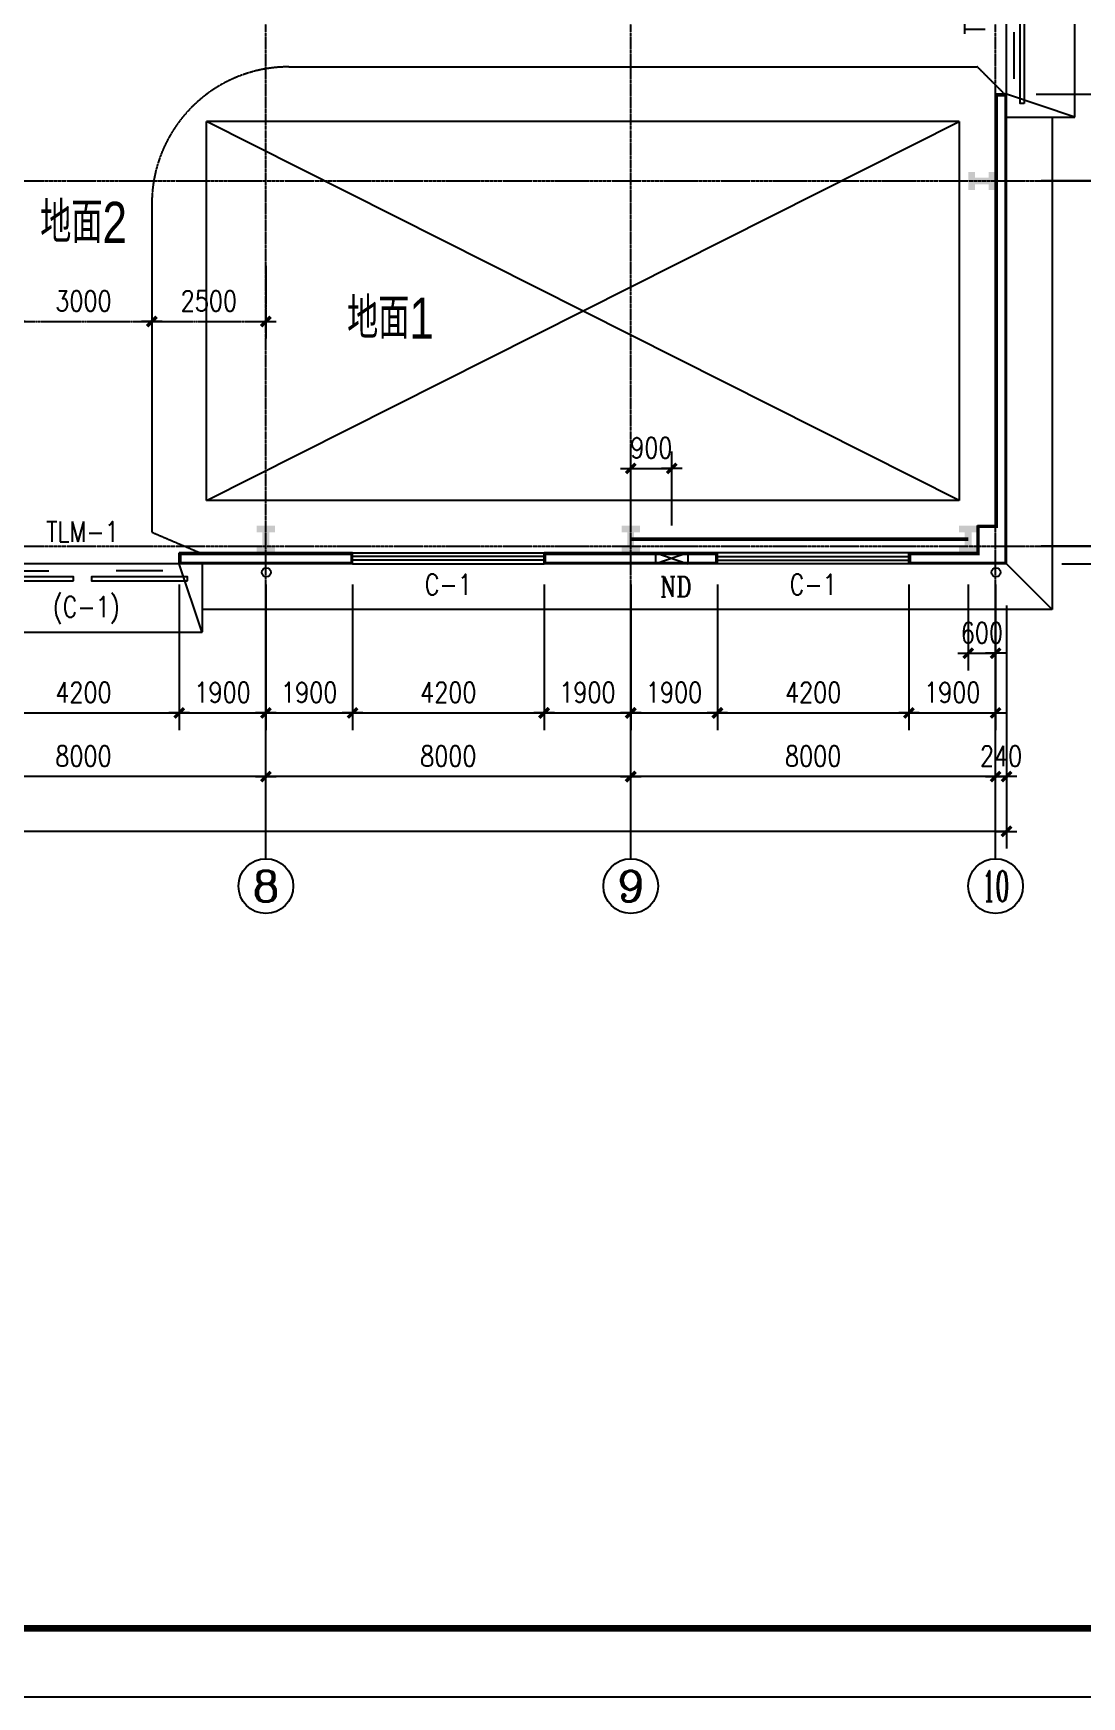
# Model space of a CAD drawing. Header units: millimetres. Extents: x 2509 to 128734, y 2492 to 91667.
# Drawn here: x 79119 to 102109, y 2530 to 38977 of the extents above; entities that cross this region are included whole.
import ezdxf
from ezdxf.enums import TextEntityAlignment as Align

# ---------------------------------------------------------------- set-up
doc = ezdxf.new("R2010")
doc.units = ezdxf.units.MM
for name, pattern in [('CENTER', [50.8, 31.75, -6.35, 6.35, -6.35]), ('DASH', [0.35, 0.25, -0.1]), ('DOTE', [2.42, 2, -0.2, 0.02, -0.2])]:
    doc.linetypes.add(name, pattern=pattern)
for name, color, linetype in [('AXIS', 3, 'Continuous'), ('AXIS_TEXT', 7, 'Continuous'), ('COLUMN', 7, 'Continuous'), ('DOTE', 1, 'DOTE'), ('GROUND', 2, 'Continuous'), ('PUB_DIM', 3, 'Continuous'), ('PUB_TEXT', 7, 'Continuous'), ('PUB_WALL', 255, 'Continuous'), ('ROAD', 5, 'DASH'), ('STAIR', 2, 'Continuous'), ('TQ', 9, 'Continuous'), ('WALL', 4, 'Continuous'), ('WINDOW', 41, 'Continuous'), ('WINDOW_TEXT', 7, 'Continuous')]:
    doc.layers.add(name, color=color, linetype=linetype)
doc.styles.add('_SIMPLEX', font='SIMPLEX.shx', dxfattribs={"width": 0.8})
doc.styles.add('COMPLEX', font='COMPLEX')
doc.styles.add('DIM_FONT', font='SIMPLEX.shx', dxfattribs={"width": 0.8})
doc.styles.add('FSHZ', font='fsdb_e.shx', dxfattribs={"width": 0.8, "bigfont": 'fsdb.shx'})
doc.styles.add('SIMPLEX', font='SIMPLEX.SHX')
doc.dimstyles.new('AXIS150', dxfattribs={"dimscale": 1.5, "dimtxt": 300, "dimasz": 1, "dimexe": 250, "dimexo": 300, "dimgap": 150, "dimtad": 1, "dimdec": 0, "dimzin": 0, "dimdsep": 46, "dimtxsty": 'DIM_FONT', "dimblk": '_DIMX', "dimcen": 2.5, "dimse1": 1, "dimse2": 1, "dimclrt": 7, "dimadec": 0, "dimazin": 0, "dimtfac": 1, "dimtdec": 0, "dimtix": 1, "dimtmove": 2, "dimatfit": 3, "dimldrblk": '_DIMX', "dimfxl": 1, "dimtolj": 1, "dimtzin": 0, "dimarcsym": 0})
doc.dimstyles.new('DIMN150', dxfattribs={"dimscale": 1.5, "dimtxt": 300, "dimasz": 1, "dimexe": 250, "dimexo": 300, "dimgap": 150, "dimtad": 1, "dimdec": 0, "dimzin": 0, "dimdsep": 46, "dimtxsty": 'DIM_FONT', "dimblk": '_DIMX', "dimcen": 2.5, "dimclrt": 7, "dimadec": 0, "dimazin": 0, "dimtfac": 1, "dimtdec": 0, "dimtix": 1, "dimtmove": 2, "dimatfit": 3, "dimldrblk": '_DIMX', "dimfxl": 1, "dimtolj": 1, "dimtzin": 0, "dimarcsym": 0})

# ---------------------------------------------------------------- blocks, each defined once
blk = doc.blocks.new('_ARROW')
blk.add_solid([(0, 0), (-1, 0.1), (-1, -0.1)])
blk = doc.blocks.new('_A24YPB')
for points in [[(-0.0475, 0.1208), (-0.0475, 0.1001), (-0.5475, 0.1001), (-0.5474, 0.1208)], [(0.5477, 0.1207), (0.5476, 0.1), (0.0477, 0.1), (0.0477, 0.1208)]]:
    blk.add_lwpolyline(points, close=True)
at = {"linetype": 'CENTER'}
for points in [[(-0.419, 0.069), (-0.1762, 0.069)], [(0.419, 0.069), (0.1762, 0.069)]]:
    blk.add_lwpolyline(points, dxfattribs=at)
at = {"linetype": 'CENTER', "yscale": 0.04761904761899995, "zscale": 0.04761904761899995, "rotation": 180}
for p, xscale in [((-0.419, 0.069), 0.04761904761899995), ((0.419, 0.069), -0.04761904761899995)]:
    blk.add_blockref('_ARROW', p, dxfattribs=dict(at, xscale=xscale))
blk = doc.blocks.new('_DIMX')
blk.add_line((-150, 0), (150, 0))
at = {"const_width": 50}
blk.add_lwpolyline([(-70, -70), (70, 70)], dxfattribs=at)
blk = doc.blocks.new('*D24')
at = {"layer": 'DEFPOINTS', "color": 0, "linetype": 'CENTER', "transparency": 16777216}
for p in [(90949, -298132), (93449, -298132), (93449, -299801)]:
    blk.add_point(p, dxfattribs=at)
at = {"layer": 'PUB_DIM', "color": 0, "linetype": 'CENTER', "lineweight": -2, "transparency": 16777216}
for p, q in [((90949, -298582), (90949, -300176)), ((93449, -298582), (93449, -300176)), ((90950, -299801), (93447, -299801))]:
    blk.add_line(p, q, dxfattribs=at)
at = {"layer": 'PUB_DIM', "color": 0, "linetype": 'CENTER', "lineweight": -2, "transparency": 16777216, "xscale": 1.5, "yscale": 1.5, "zscale": 1.5, "rotation": 180}
blk.add_blockref('_DIMX', (90949, -299801), dxfattribs=at)
at = {"layer": 'PUB_DIM', "color": 0, "linetype": 'CENTER', "lineweight": -2, "transparency": 16777216, "xscale": 1.5, "yscale": 1.5, "zscale": 1.5}
blk.add_blockref('_DIMX', (93449, -299801), dxfattribs=at)
at = {"layer": 'PUB_DIM', "color": 7, "linetype": 'CENTER', "transparency": 16777216, "insert": (92199, -299351), "char_height": 450, "attachment_point": 5, "style": 'DIM_FONT'}
blk.add_mtext('\\A1;2500', dxfattribs=at)
blk = doc.blocks.new('*D23')
at = {"layer": 'DEFPOINTS', "color": 0, "linetype": 'CENTER', "transparency": 16777216}
for p in [(87949, -298132), (90949, -298132), (90949, -299801)]:
    blk.add_point(p, dxfattribs=at)
at = {"layer": 'PUB_DIM', "color": 0, "linetype": 'CENTER', "lineweight": -2, "transparency": 16777216}
for p, q in [((87949, -298582), (87949, -300176)), ((90949, -298582), (90949, -300176)), ((87950, -299801), (90947, -299801))]:
    blk.add_line(p, q, dxfattribs=at)
at = {"layer": 'PUB_DIM', "color": 0, "linetype": 'CENTER', "lineweight": -2, "transparency": 16777216, "xscale": 1.5, "yscale": 1.5, "zscale": 1.5, "rotation": 180}
blk.add_blockref('_DIMX', (87949, -299801), dxfattribs=at)
at = {"layer": 'PUB_DIM', "color": 0, "linetype": 'CENTER', "lineweight": -2, "transparency": 16777216, "xscale": 1.5, "yscale": 1.5, "zscale": 1.5}
blk.add_blockref('_DIMX', (90949, -299801), dxfattribs=at)
at = {"layer": 'PUB_DIM', "color": 7, "linetype": 'CENTER', "transparency": 16777216, "insert": (89449, -299351), "char_height": 450, "attachment_point": 5, "style": 'DIM_FONT'}
blk.add_mtext('\\A1;3000', dxfattribs=at)
blk = doc.blocks.new('*D14')
at = {"layer": 'DEFPOINTS', "color": 0, "transparency": 16777216}
for p in [(102348, -303021), (101449, -304722), (102348, -304722)]:
    blk.add_point(p, dxfattribs=at)
at = {"layer": 'PUB_DIM', "color": 0, "lineweight": -2, "transparency": 16777216}
for p, q in [((101449, -304272), (101449, -302646)), ((102348, -304272), (102348, -302646)), ((101447, -303021), (101446, -303021)), ((101449, -303021), (102348, -303021)), ((102350, -303021), (102351, -303021))]:
    blk.add_line(p, q, dxfattribs=at)
at = {"layer": 'PUB_DIM', "color": 0, "lineweight": -2, "transparency": 16777216, "xscale": 1.5, "yscale": 1.5, "zscale": 1.5}
blk.add_blockref('_DIMX', (101449, -303021), dxfattribs=at)
at = {"layer": 'PUB_DIM', "color": 0, "lineweight": -2, "transparency": 16777216, "xscale": 1.5, "yscale": 1.5, "zscale": 1.5, "rotation": 180}
blk.add_blockref('_DIMX', (102348, -303021), dxfattribs=at)
at = {"layer": 'PUB_DIM', "color": 7, "transparency": 16777216, "insert": (101899, -302571), "char_height": 450, "attachment_point": 5, "style": 'DIM_FONT'}
blk.add_mtext('\\A1;900', dxfattribs=at)
blk = doc.blocks.new('*D75')
at = {"layer": 'AXIS', "color": 0, "lineweight": -2, "transparency": 16777216}
for p, q in [((110899, -256332), (116224, -256332)), ((115849, -256334), (115849, -305111)), ((110899, -305112), (116224, -305112))]:
    blk.add_line(p, q, dxfattribs=at)
at = {"layer": 'DEFPOINTS', "color": 0, "transparency": 16777216}
for p in [(110449, -256332), (110449, -305112), (115849, -305112)]:
    blk.add_point(p, dxfattribs=at)
at = {"layer": 'AXIS', "color": 0, "lineweight": -2, "transparency": 16777216, "xscale": 1.5, "yscale": 1.5, "zscale": 1.5}
for p, rotation in [((115849, -256332), 90), ((115849, -305112), 270)]:
    blk.add_blockref('_DIMX', p, dxfattribs=dict(at, rotation=rotation))
at = {"layer": 'AXIS', "color": 7, "transparency": 16777216, "insert": (115399, -280722), "char_height": 450, "attachment_point": 5, "rotation": 90, "style": 'DIM_FONT'}
blk.add_mtext('\\A1;48780', dxfattribs=at)
blk = doc.blocks.new('*D72')
at = {"layer": 'AXIS', "color": 0, "lineweight": -2, "transparency": 16777216}
for p, q in [((37209, -306022), (37209, -311347)), ((109689, -306022), (109689, -311347)), ((109687, -310972), (37210, -310972))]:
    blk.add_line(p, q, dxfattribs=at)
at = {"layer": 'DEFPOINTS', "color": 0, "transparency": 16777216}
for p in [(37209, -305572), (109689, -305572), (37209, -310972)]:
    blk.add_point(p, dxfattribs=at)
at = {"layer": 'AXIS', "color": 0, "lineweight": -2, "transparency": 16777216, "xscale": 1.5, "yscale": 1.5, "zscale": 1.5, "rotation": 180}
blk.add_blockref('_DIMX', (37209, -310972), dxfattribs=at)
at = {"layer": 'AXIS', "color": 0, "lineweight": -2, "transparency": 16777216, "xscale": 1.5, "yscale": 1.5, "zscale": 1.5}
blk.add_blockref('_DIMX', (109689, -310972), dxfattribs=at)
at = {"layer": 'AXIS', "color": 7, "transparency": 16777216, "insert": (73449, -310522), "char_height": 450, "attachment_point": 5, "style": 'DIM_FONT'}
blk.add_mtext('\\A1;72480', dxfattribs=at)
blk = doc.blocks.new('*D55')
at = {"layer": 'AXIS', "color": 0, "lineweight": -2, "transparency": 16777216}
blk.add_line((101447, -309772), (93450, -309772), dxfattribs=at)
at = {"layer": 'DEFPOINTS', "color": 0, "transparency": 16777216}
for p in [(93449, -305572), (101449, -305572), (93449, -309772)]:
    blk.add_point(p, dxfattribs=at)
at = {"layer": 'AXIS', "color": 0, "lineweight": -2, "transparency": 16777216, "xscale": 1.5, "yscale": 1.5, "zscale": 1.5, "rotation": 180}
blk.add_blockref('_DIMX', (93449, -309772), dxfattribs=at)
at = {"layer": 'AXIS', "color": 0, "lineweight": -2, "transparency": 16777216, "xscale": 1.5, "yscale": 1.5, "zscale": 1.5}
blk.add_blockref('_DIMX', (101449, -309772), dxfattribs=at)
at = {"layer": 'AXIS', "color": 7, "transparency": 16777216, "insert": (97449, -309322), "char_height": 450, "attachment_point": 5, "style": 'DIM_FONT'}
blk.add_mtext('\\A1;8000', dxfattribs=at)
blk = doc.blocks.new('_WBLK')
for p, q in [((-0.5, 0.5), (0.5, 0.5)), ((0.5, 0.1667), (-0.5, 0.1667)), ((0.5, -0.1667), (-0.5, -0.1667)), ((-0.5, -0.5), (0.5, -0.5))]:
    blk.add_line(p, q)
at = {"layer": 'WINDOW_TEXT', "style": 'SIMPLEX', "flags": 9}
blk.add_attdef('A', text='', height=1, dxfattribs=at).set_placement((0, 1.5), align=Align.MIDDLE)
blk = doc.blocks.new('*D54')
at = {"layer": 'DEFPOINTS', "color": 0, "transparency": 16777216}
for p in [(95349, -305112), (99549, -305112), (99549, -308377)]:
    blk.add_point(p, dxfattribs=at)
at = {"layer": 'PUB_DIM', "color": 0, "lineweight": -2, "transparency": 16777216}
for p, q in [((95349, -305562), (95349, -308752)), ((99549, -305562), (99549, -308752)), ((95350, -308377), (99547, -308377))]:
    blk.add_line(p, q, dxfattribs=at)
at = {"layer": 'PUB_DIM', "color": 0, "lineweight": -2, "transparency": 16777216, "xscale": 1.5, "yscale": 1.5, "zscale": 1.5, "rotation": 180}
blk.add_blockref('_DIMX', (95349, -308377), dxfattribs=at)
at = {"layer": 'PUB_DIM', "color": 0, "lineweight": -2, "transparency": 16777216, "xscale": 1.5, "yscale": 1.5, "zscale": 1.5}
blk.add_blockref('_DIMX', (99549, -308377), dxfattribs=at)
at = {"layer": 'PUB_DIM', "color": 7, "transparency": 16777216, "insert": (97449, -307927), "char_height": 450, "attachment_point": 5, "style": 'DIM_FONT'}
blk.add_mtext('\\A1;4200', dxfattribs=at)
blk = doc.blocks.new('*D44')
at = {"layer": 'AXIS', "color": 0, "lineweight": -2, "transparency": 16777216}
blk.add_line((93447, -309772), (85450, -309772), dxfattribs=at)
at = {"layer": 'DEFPOINTS', "color": 0, "transparency": 16777216}
for p in [(85449, -305572), (93449, -305572), (85449, -309772)]:
    blk.add_point(p, dxfattribs=at)
at = {"layer": 'AXIS', "color": 0, "lineweight": -2, "transparency": 16777216, "xscale": 1.5, "yscale": 1.5, "zscale": 1.5, "rotation": 180}
blk.add_blockref('_DIMX', (85449, -309772), dxfattribs=at)
at = {"layer": 'AXIS', "color": 0, "lineweight": -2, "transparency": 16777216, "xscale": 1.5, "yscale": 1.5, "zscale": 1.5}
blk.add_blockref('_DIMX', (93449, -309772), dxfattribs=at)
at = {"layer": 'AXIS', "color": 7, "transparency": 16777216, "insert": (89449, -309322), "char_height": 450, "attachment_point": 5, "style": 'DIM_FONT'}
blk.add_mtext('\\A1;8000', dxfattribs=at)
blk = doc.blocks.new('_AXISO')
blk.add_circle((0, 0), 0.5)
at = {"layer": 'AXIS_TEXT', "style": 'COMPLEX', "width": 1.041667}
blk.add_attdef('A', text='', height=0.56, dxfattribs=at).set_placement((-0.25, -0.28), (0.25, -0.28), align=Align.FIT)
blk = doc.blocks.new('*D38')
at = {"layer": 'DEFPOINTS', "color": 0, "transparency": 16777216}
for p in [(91549, -305112), (93449, -305112), (93449, -308377)]:
    blk.add_point(p, dxfattribs=at)
at = {"layer": 'PUB_DIM', "color": 0, "lineweight": -2, "transparency": 16777216}
for p, q in [((91549, -305562), (91549, -308752)), ((93449, -305562), (93449, -308752)), ((91550, -308377), (93447, -308377))]:
    blk.add_line(p, q, dxfattribs=at)
at = {"layer": 'PUB_DIM', "color": 0, "lineweight": -2, "transparency": 16777216, "xscale": 1.5, "yscale": 1.5, "zscale": 1.5, "rotation": 180}
blk.add_blockref('_DIMX', (91549, -308377), dxfattribs=at)
at = {"layer": 'PUB_DIM', "color": 0, "lineweight": -2, "transparency": 16777216, "xscale": 1.5, "yscale": 1.5, "zscale": 1.5}
blk.add_blockref('_DIMX', (93449, -308377), dxfattribs=at)
at = {"layer": 'PUB_DIM', "color": 7, "transparency": 16777216, "insert": (92499, -307927), "char_height": 450, "attachment_point": 5, "style": 'DIM_FONT'}
blk.add_mtext('\\A1;1900', dxfattribs=at)
blk = doc.blocks.new('*D37')
at = {"layer": 'DEFPOINTS', "color": 0, "transparency": 16777216}
for p in [(87349, -305112), (91549, -305112), (91549, -308377)]:
    blk.add_point(p, dxfattribs=at)
at = {"layer": 'PUB_DIM', "color": 0, "lineweight": -2, "transparency": 16777216}
for p, q in [((87349, -305562), (87349, -308752)), ((91549, -305562), (91549, -308752)), ((87350, -308377), (91547, -308377))]:
    blk.add_line(p, q, dxfattribs=at)
at = {"layer": 'PUB_DIM', "color": 0, "lineweight": -2, "transparency": 16777216, "xscale": 1.5, "yscale": 1.5, "zscale": 1.5, "rotation": 180}
blk.add_blockref('_DIMX', (87349, -308377), dxfattribs=at)
at = {"layer": 'PUB_DIM', "color": 0, "lineweight": -2, "transparency": 16777216, "xscale": 1.5, "yscale": 1.5, "zscale": 1.5}
blk.add_blockref('_DIMX', (91549, -308377), dxfattribs=at)
at = {"layer": 'PUB_DIM', "color": 7, "transparency": 16777216, "insert": (89449, -307927), "char_height": 450, "attachment_point": 5, "style": 'DIM_FONT'}
blk.add_mtext('\\A1;4200', dxfattribs=at)
blk = doc.blocks.new('*D36')
at = {"layer": 'DEFPOINTS', "color": 0, "transparency": 16777216}
for p in [(93449, -305112), (95349, -305112), (95349, -308377)]:
    blk.add_point(p, dxfattribs=at)
at = {"layer": 'PUB_DIM', "color": 0, "lineweight": -2, "transparency": 16777216}
for p, q in [((93449, -305562), (93449, -308752)), ((95349, -305562), (95349, -308752)), ((93450, -308377), (95347, -308377))]:
    blk.add_line(p, q, dxfattribs=at)
at = {"layer": 'PUB_DIM', "color": 0, "lineweight": -2, "transparency": 16777216, "xscale": 1.5, "yscale": 1.5, "zscale": 1.5, "rotation": 180}
blk.add_blockref('_DIMX', (93449, -308377), dxfattribs=at)
at = {"layer": 'PUB_DIM', "color": 0, "lineweight": -2, "transparency": 16777216, "xscale": 1.5, "yscale": 1.5, "zscale": 1.5}
blk.add_blockref('_DIMX', (95349, -308377), dxfattribs=at)
at = {"layer": 'PUB_DIM', "color": 7, "transparency": 16777216, "insert": (94399, -307927), "char_height": 450, "attachment_point": 5, "style": 'DIM_FONT'}
blk.add_mtext('\\A1;1900', dxfattribs=at)
blk = doc.blocks.new('*D35')
at = {"layer": 'AXIS', "color": 0, "lineweight": -2, "transparency": 16777216}
blk.add_line((114649, -280724), (114649, -304721), dxfattribs=at)
at = {"layer": 'DEFPOINTS', "color": 0, "transparency": 16777216}
for p in [(110449, -280722), (110449, -304722), (114649, -304722)]:
    blk.add_point(p, dxfattribs=at)
at = {"layer": 'AXIS', "color": 0, "lineweight": -2, "transparency": 16777216, "xscale": 1.5, "yscale": 1.5, "zscale": 1.5}
for p, rotation in [((114649, -280722), 90), ((114649, -304722), 270)]:
    blk.add_blockref('_DIMX', p, dxfattribs=dict(at, rotation=rotation))
at = {"layer": 'AXIS', "color": 7, "transparency": 16777216, "insert": (114199, -292722), "char_height": 450, "attachment_point": 5, "rotation": 90, "style": 'DIM_FONT'}
blk.add_mtext('\\A1;24000', dxfattribs=at)
blk = doc.blocks.new('*D34')
at = {"layer": 'DEFPOINTS', "color": 0, "transparency": 16777216}
for p in [(109889, -294822), (113180, -294822), (109889, -296722)]:
    blk.add_point(p, dxfattribs=at)
at = {"layer": 'PUB_DIM', "color": 0, "lineweight": -2, "transparency": 16777216}
for p, q in [((110339, -294822), (113555, -294822)), ((113180, -296721), (113180, -294824)), ((110339, -296722), (113555, -296722))]:
    blk.add_line(p, q, dxfattribs=at)
at = {"layer": 'PUB_DIM', "color": 0, "lineweight": -2, "transparency": 16777216, "xscale": 1.5, "yscale": 1.5, "zscale": 1.5}
for p, rotation in [((113180, -294822), 90), ((113180, -296722), 270)]:
    blk.add_blockref('_DIMX', p, dxfattribs=dict(at, rotation=rotation))
at = {"layer": 'PUB_DIM', "color": 7, "transparency": 16777216, "insert": (112730, -295772), "char_height": 450, "attachment_point": 5, "rotation": 90, "style": 'DIM_FONT'}
blk.add_mtext('\\A1;1900', dxfattribs=at)
blk = doc.blocks.new('*D33')
at = {"layer": 'AXIS', "color": 0, "lineweight": -2, "transparency": 16777216}
blk.add_line((109447, -309772), (101450, -309772), dxfattribs=at)
at = {"layer": 'DEFPOINTS', "color": 0, "transparency": 16777216}
for p in [(101449, -305572), (109449, -305572), (101449, -309772)]:
    blk.add_point(p, dxfattribs=at)
at = {"layer": 'AXIS', "color": 0, "lineweight": -2, "transparency": 16777216, "xscale": 1.5, "yscale": 1.5, "zscale": 1.5, "rotation": 180}
blk.add_blockref('_DIMX', (101449, -309772), dxfattribs=at)
at = {"layer": 'AXIS', "color": 0, "lineweight": -2, "transparency": 16777216, "xscale": 1.5, "yscale": 1.5, "zscale": 1.5}
blk.add_blockref('_DIMX', (109449, -309772), dxfattribs=at)
at = {"layer": 'AXIS', "color": 7, "transparency": 16777216, "insert": (105449, -309322), "char_height": 450, "attachment_point": 5, "style": 'DIM_FONT'}
blk.add_mtext('\\A1;8000', dxfattribs=at)
blk = doc.blocks.new('*D32')
at = {"layer": 'DEFPOINTS', "color": 0, "transparency": 16777216}
for p in [(103349, -305112), (107549, -305112), (107549, -308377)]:
    blk.add_point(p, dxfattribs=at)
at = {"layer": 'PUB_DIM', "color": 0, "lineweight": -2, "transparency": 16777216}
for p, q in [((103349, -305562), (103349, -308752)), ((107549, -305562), (107549, -308752)), ((103350, -308377), (107547, -308377))]:
    blk.add_line(p, q, dxfattribs=at)
at = {"layer": 'PUB_DIM', "color": 0, "lineweight": -2, "transparency": 16777216, "xscale": 1.5, "yscale": 1.5, "zscale": 1.5, "rotation": 180}
blk.add_blockref('_DIMX', (103349, -308377), dxfattribs=at)
at = {"layer": 'PUB_DIM', "color": 0, "lineweight": -2, "transparency": 16777216, "xscale": 1.5, "yscale": 1.5, "zscale": 1.5}
blk.add_blockref('_DIMX', (107549, -308377), dxfattribs=at)
at = {"layer": 'PUB_DIM', "color": 7, "transparency": 16777216, "insert": (105449, -307927), "char_height": 450, "attachment_point": 5, "style": 'DIM_FONT'}
blk.add_mtext('\\A1;4200', dxfattribs=at)
blk = doc.blocks.new('*D31')
at = {"layer": 'DEFPOINTS', "color": 0, "transparency": 16777216}
for p in [(107549, -305112), (109449, -305112), (109449, -308377)]:
    blk.add_point(p, dxfattribs=at)
at = {"layer": 'PUB_DIM', "color": 0, "lineweight": -2, "transparency": 16777216}
for p, q in [((107549, -305562), (107549, -308752)), ((109449, -305562), (109449, -308752)), ((107550, -308377), (109447, -308377))]:
    blk.add_line(p, q, dxfattribs=at)
at = {"layer": 'PUB_DIM', "color": 0, "lineweight": -2, "transparency": 16777216, "xscale": 1.5, "yscale": 1.5, "zscale": 1.5, "rotation": 180}
blk.add_blockref('_DIMX', (107549, -308377), dxfattribs=at)
at = {"layer": 'PUB_DIM', "color": 0, "lineweight": -2, "transparency": 16777216, "xscale": 1.5, "yscale": 1.5, "zscale": 1.5}
blk.add_blockref('_DIMX', (109449, -308377), dxfattribs=at)
at = {"layer": 'PUB_DIM', "color": 7, "transparency": 16777216, "insert": (108499, -307927), "char_height": 450, "attachment_point": 5, "style": 'DIM_FONT'}
blk.add_mtext('\\A1;1900', dxfattribs=at)
blk = doc.blocks.new('*D30')
at = {"layer": 'DEFPOINTS', "color": 0, "transparency": 16777216}
for p in [(101449, -305112), (103349, -305112), (103349, -308377)]:
    blk.add_point(p, dxfattribs=at)
at = {"layer": 'PUB_DIM', "color": 0, "lineweight": -2, "transparency": 16777216}
for p, q in [((101449, -305562), (101449, -308752)), ((103349, -305562), (103349, -308752)), ((101450, -308377), (103347, -308377))]:
    blk.add_line(p, q, dxfattribs=at)
at = {"layer": 'PUB_DIM', "color": 0, "lineweight": -2, "transparency": 16777216, "xscale": 1.5, "yscale": 1.5, "zscale": 1.5, "rotation": 180}
blk.add_blockref('_DIMX', (101449, -308377), dxfattribs=at)
at = {"layer": 'PUB_DIM', "color": 0, "lineweight": -2, "transparency": 16777216, "xscale": 1.5, "yscale": 1.5, "zscale": 1.5}
blk.add_blockref('_DIMX', (103349, -308377), dxfattribs=at)
at = {"layer": 'PUB_DIM', "color": 7, "transparency": 16777216, "insert": (102399, -307927), "char_height": 450, "attachment_point": 5, "style": 'DIM_FONT'}
blk.add_mtext('\\A1;1900', dxfattribs=at)
blk = doc.blocks.new('*D29')
at = {"layer": 'DEFPOINTS', "color": 0, "transparency": 16777216}
for p in [(99549, -305112), (101449, -305112), (101449, -308377)]:
    blk.add_point(p, dxfattribs=at)
at = {"layer": 'PUB_DIM', "color": 0, "lineweight": -2, "transparency": 16777216}
for p, q in [((99549, -305562), (99549, -308752)), ((101449, -305562), (101449, -308752)), ((99550, -308377), (101447, -308377))]:
    blk.add_line(p, q, dxfattribs=at)
at = {"layer": 'PUB_DIM', "color": 0, "lineweight": -2, "transparency": 16777216, "xscale": 1.5, "yscale": 1.5, "zscale": 1.5, "rotation": 180}
blk.add_blockref('_DIMX', (99549, -308377), dxfattribs=at)
at = {"layer": 'PUB_DIM', "color": 0, "lineweight": -2, "transparency": 16777216, "xscale": 1.5, "yscale": 1.5, "zscale": 1.5}
blk.add_blockref('_DIMX', (101449, -308377), dxfattribs=at)
at = {"layer": 'PUB_DIM', "color": 7, "transparency": 16777216, "insert": (100499, -307927), "char_height": 450, "attachment_point": 5, "style": 'DIM_FONT'}
blk.add_mtext('\\A1;1900', dxfattribs=at)
blk = doc.blocks.new('*D128')
at = {"layer": 'DEFPOINTS', "color": 0, "transparency": 16777216}
for p in [(109889, -296722), (113180, -296722), (109889, -304722)]:
    blk.add_point(p, dxfattribs=at)
at = {"layer": 'PUB_DIM', "color": 0, "lineweight": -2, "transparency": 16777216}
for p, q in [((110339, -296722), (113555, -296722)), ((113180, -304721), (113180, -296724)), ((110339, -304722), (113555, -304722))]:
    blk.add_line(p, q, dxfattribs=at)
at = {"layer": 'PUB_DIM', "color": 0, "lineweight": -2, "transparency": 16777216, "xscale": 1.5, "yscale": 1.5, "zscale": 1.5}
for p, rotation in [((113180, -296722), 90), ((113180, -304722), 270)]:
    blk.add_blockref('_DIMX', p, dxfattribs=dict(at, rotation=rotation))
at = {"layer": 'PUB_DIM', "color": 7, "transparency": 16777216, "insert": (112730, -300722), "char_height": 450, "attachment_point": 5, "rotation": 90, "style": 'DIM_FONT'}
blk.add_mtext('\\A1;8000', dxfattribs=at)
blk = doc.blocks.new('*D126')
at = {"layer": 'DEFPOINTS', "color": 0, "transparency": 16777216}
for p in [(109889, -290622), (113180, -290622), (109889, -294822)]:
    blk.add_point(p, dxfattribs=at)
at = {"layer": 'PUB_DIM', "color": 0, "lineweight": -2, "transparency": 16777216}
for p, q in [((110339, -290622), (113555, -290622)), ((113180, -294821), (113180, -290624)), ((110339, -294822), (113555, -294822))]:
    blk.add_line(p, q, dxfattribs=at)
at = {"layer": 'PUB_DIM', "color": 0, "lineweight": -2, "transparency": 16777216, "xscale": 1.5, "yscale": 1.5, "zscale": 1.5}
for p, rotation in [((113180, -290622), 90), ((113180, -294822), 270)]:
    blk.add_blockref('_DIMX', p, dxfattribs=dict(at, rotation=rotation))
at = {"layer": 'PUB_DIM', "color": 7, "transparency": 16777216, "insert": (112730, -292722), "char_height": 450, "attachment_point": 5, "rotation": 90, "style": 'DIM_FONT'}
blk.add_mtext('\\A1;4200', dxfattribs=at)
blk = doc.blocks.new('*D139')
at = {"layer": 'DEFPOINTS', "color": 0, "transparency": 16777216}
for p in [(108849, -305112), (109449, -305112), (109449, -307071)]:
    blk.add_point(p, dxfattribs=at)
at = {"layer": 'PUB_DIM', "color": 0, "lineweight": -2, "transparency": 16777216}
for p, q in [((108849, -305562), (108849, -307446)), ((109449, -305562), (109449, -307446)), ((108847, -307071), (108846, -307071)), ((108849, -307071), (109449, -307071)), ((109450, -307071), (109452, -307071))]:
    blk.add_line(p, q, dxfattribs=at)
at = {"layer": 'PUB_DIM', "color": 0, "lineweight": -2, "transparency": 16777216, "xscale": 1.5, "yscale": 1.5, "zscale": 1.5}
blk.add_blockref('_DIMX', (108849, -307071), dxfattribs=at)
at = {"layer": 'PUB_DIM', "color": 0, "lineweight": -2, "transparency": 16777216, "xscale": 1.5, "yscale": 1.5, "zscale": 1.5, "rotation": 180}
blk.add_blockref('_DIMX', (109449, -307071), dxfattribs=at)
at = {"layer": 'PUB_DIM', "color": 7, "transparency": 16777216, "insert": (109149, -306621), "char_height": 450, "attachment_point": 5, "style": 'DIM_FONT'}
blk.add_mtext('\\A1;600', dxfattribs=at)
blk = doc.blocks.new('*D136')
at = {"layer": 'AXIS', "color": 0, "lineweight": -2, "transparency": 16777216}
for p, q in [((114649, -304721), (114649, -304719)), ((114649, -304722), (114649, -305112)), ((114649, -305114), (114649, -305115))]:
    blk.add_line(p, q, dxfattribs=at)
at = {"layer": 'DEFPOINTS', "color": 0, "transparency": 16777216}
for p in [(110449, -304722), (110449, -305112), (114649, -305112)]:
    blk.add_point(p, dxfattribs=at)
at = {"layer": 'AXIS', "color": 0, "lineweight": -2, "transparency": 16777216, "xscale": 1.5, "yscale": 1.5, "zscale": 1.5}
for p, rotation in [((114649, -304722), 270), ((114649, -305112), 90)]:
    blk.add_blockref('_DIMX', p, dxfattribs=dict(at, rotation=rotation))
at = {"layer": 'AXIS', "color": 7, "transparency": 16777216, "insert": (114199, -304917), "char_height": 450, "attachment_point": 5, "rotation": 90, "style": 'DIM_FONT'}
blk.add_mtext('\\A1;390', dxfattribs=at)
blk = doc.blocks.new('*D130')
at = {"layer": 'AXIS', "color": 0, "lineweight": -2, "transparency": 16777216}
for p, q in [((109447, -309772), (109446, -309772)), ((109689, -309772), (109449, -309772)), ((109690, -309772), (109692, -309772))]:
    blk.add_line(p, q, dxfattribs=at)
at = {"layer": 'DEFPOINTS', "color": 0, "transparency": 16777216}
for p in [(109449, -305572), (109689, -305572), (109449, -309772)]:
    blk.add_point(p, dxfattribs=at)
at = {"layer": 'AXIS', "color": 0, "lineweight": -2, "transparency": 16777216, "xscale": 1.5, "yscale": 1.5, "zscale": 1.5}
blk.add_blockref('_DIMX', (109449, -309772), dxfattribs=at)
at = {"layer": 'AXIS', "color": 0, "lineweight": -2, "transparency": 16777216, "xscale": 1.5, "yscale": 1.5, "zscale": 1.5, "rotation": 180}
blk.add_blockref('_DIMX', (109689, -309772), dxfattribs=at)
at = {"layer": 'AXIS', "color": 7, "transparency": 16777216, "insert": (109569, -309322), "char_height": 450, "attachment_point": 5, "style": 'DIM_FONT'}
blk.add_mtext('\\A1;240', dxfattribs=at)
blk = doc.blocks.new('12号建筑底图')
at = {"layer": 'COLUMN'}
h = blk.add_hatch(color=256, dxfattribs=at)
h.paths.add_polyline_path([(108848.7, -296722.4), (108848.7, -296522.4), (108997, -296522.4), (108997, -296647.4), (109148.7, -296647.4), (109148.7, -296722.4)])
h.paths.add_polyline_path([(108848.7, -296922.4), (108848.7, -296722.4), (109148.7, -296722.4), (109148.7, -296797.4), (108998.7, -296797.4), (108998.7, -296922.4)])
h.paths.add_polyline_path([(109148.7, -296797.4), (109148.7, -296722.4), (109448.7, -296722.4), (109448.7, -296922.4), (109298.7, -296922.4), (109298.7, -296797.4)])
h.paths.add_polyline_path([(109148.7, -296722.4), (109148.7, -296647.4), (109298.7, -296647.4), (109298.7, -296522.4), (109448.7, -296522.4), (109448.7, -296722.4)])
h = blk.add_hatch(color=256, dxfattribs=at)
h.paths.add_polyline_path([(93448.7, -304272.4), (93248.7, -304272.4), (93248.7, -304420.8), (93373.7, -304420.8), (93373.7, -304572.4), (93448.7, -304572.4)])
h.paths.add_polyline_path([(93648.7, -304272.4), (93448.7, -304272.4), (93448.7, -304572.4), (93523.7, -304572.4), (93523.7, -304422.4), (93648.7, -304422.4)])
h.paths.add_polyline_path([(93523.7, -304572.4), (93448.7, -304572.4), (93448.7, -304872.4), (93648.7, -304872.4), (93648.7, -304722.4), (93523.7, -304722.4)])
h.paths.add_polyline_path([(93448.7, -304572.4), (93373.7, -304572.4), (93373.7, -304722.4), (93248.7, -304722.4), (93248.7, -304872.4), (93448.7, -304872.4)])
h = blk.add_hatch(color=256, dxfattribs=at)
h.paths.add_polyline_path([(101448.7, -304272.4), (101248.7, -304272.4), (101248.7, -304420.8), (101373.7, -304420.8), (101373.7, -304572.4), (101448.7, -304572.4)])
h.paths.add_polyline_path([(101648.7, -304272.4), (101448.7, -304272.4), (101448.7, -304572.4), (101523.7, -304572.4), (101523.7, -304422.4), (101648.7, -304422.4)])
h.paths.add_polyline_path([(101523.7, -304572.4), (101448.7, -304572.4), (101448.7, -304872.4), (101648.7, -304872.4), (101648.7, -304722.4), (101523.7, -304722.4)])
h.paths.add_polyline_path([(101448.7, -304572.4), (101373.7, -304572.4), (101373.7, -304722.4), (101248.7, -304722.4), (101248.7, -304872.4), (101448.7, -304872.4)])
h = blk.add_hatch(color=256, dxfattribs=at)
h.paths.add_polyline_path([(108848.7, -304272.4), (108648.7, -304272.4), (108648.7, -304420.8), (108773.7, -304420.8), (108773.7, -304572.4), (108848.7, -304572.4)])
h.paths.add_polyline_path([(109048.7, -304272.4), (108848.7, -304272.4), (108848.7, -304572.4), (108923.7, -304572.4), (108923.7, -304422.4), (109048.7, -304422.4)])
h.paths.add_polyline_path([(108923.7, -304572.4), (108848.7, -304572.4), (108848.7, -304872.4), (109048.7, -304872.4), (109048.7, -304722.4), (108923.7, -304722.4)])
h.paths.add_polyline_path([(108848.7, -304572.4), (108773.7, -304572.4), (108773.7, -304722.4), (108648.7, -304722.4), (108648.7, -304872.4), (108848.7, -304872.4)])
at = {"layer": 'AXIS'}
blk.add_line((116448.7, -304722.4), (110448.7, -304722.4), dxfattribs=at)
at = {"layer": 'COLUMN', "linetype": 'DOTE', "const_width": 75}
blk.add_lwpolyline([(101448.6, -304570.8), (108848.6, -304570.8)], dxfattribs=at)
at = {"layer": 'DOTE'}
for p, q in [((93448.7, -305572.4), (93448.7, -255872.4)), ((101448.7, -305572.4), (101448.7, -255872.4)), ((109448.7, -305572.4), (109448.7, -255872.4)), ((109448.7, -305572.4), (109448.7, -255872.4)), ((36448.7, -296722.4), (110448.7, -296722.4)), ((36448.7, -304722.4), (110448.7, -304722.4))]:
    blk.add_line(p, q, dxfattribs=at)
at = {"layer": 'GROUND'}
for p, q in [((109688.7, -294822.4), (109688.7, -290622.4)), ((110688.7, -295322.4), (110688.7, -306112.4)), ((91998.7, -305112.4), (86898.7, -305112.4)), ((110688.7, -306112.4), (109688.7, -305112.4)), ((110688.7, -306112.4), (92048.7, -306112.4))]:
    blk.add_line(p, q, dxfattribs=at)
at = {"layer": 'PUB_DIM'}
for p, q in [((116448.7, -296722.4), (110448.7, -296722.4)), ((93448.7, -311572.4), (93448.7, -305572.4)), ((101448.7, -311572.4), (101448.7, -305572.4)), ((109448.7, -311572.4), (109448.7, -305572.4))]:
    blk.add_line(p, q, dxfattribs=at)
at = {"layer": 'PUB_TEXT'}
for p, q in [((101998.5, -304872.4), (102698.5, -305112.4)), ((102698.5, -304872.4), (101998.5, -305112.4))]:
    blk.add_line(p, q, dxfattribs=at)
blk.add_lwpolyline([(102698.5, -305112.4), (101998.5, -305112.4), (101998.5, -304872.4), (102698.5, -304872.4)], close=True, dxfattribs=at)
for centre in [(93457.6, -305297.1), (109457.6, -305297.1)]:
    blk.add_circle(centre, 100, dxfattribs=at)
at = {"layer": 'PUB_WALL'}
for points in [[(109076.7, -304897.4, 50, 50, 0), (109076.7, -304297.2, 50, 50, 0), (109473.7, -304297.2, 50, 50, 0), (109473.7, -294847.4, 50, 50, 0), (109663.7, -294847.4, 50, 50, 0), (109663.7, -305087.4, 50, 50, 0), (107573.7, -305087.4, 50, 50, 0), (107573.7, -304897.4, 50, 50, 0)], [(95323.7, -304897.4, 50, 50, 0), (95323.7, -305087.4, 50, 50, 0), (91573.7, -305087.4, 50, 50, 0), (91573.7, -304897.4, 50, 50, 0)], [(103323.7, -304897.4, 50, 50, 0), (103323.7, -305087.4, 50, 50, 0), (99573.7, -305087.4, 50, 50, 0), (99573.7, -304897.4, 50, 50, 0)]]:
    blk.add_lwpolyline(points, format="xyseb", close=True, dxfattribs=at)
at = {"layer": 'ROAD', "ltscale": 2}
for p, q in [((93948.7, -294222.4), (109044.5, -294222.4)), ((109648.7, -294822.4), (109051.6, -294225.4)), ((90948.7, -297222.4), (90948.7, -304418.3)), ((91998.7, -304872.4), (90951.6, -304425.4))]:
    blk.add_line(p, q, dxfattribs=at)
for centre, radius, start, end in [((93948.7, -297222.4), 3000, 90, 180), ((109044.5, -294232.4), 10, 45, 90)]:
    blk.add_arc(centre, radius, start, end, dxfattribs=at)
at = {"layer": 'STAIR'}
for points in [[(111188.7, -295322.4), (111188.7, -290122.4)], [(111188.7, -295322.4), (109688.7, -294822.4)], [(109688.7, -295322.4), (111188.7, -295322.4)], [(92048.7, -306612.4), (91548.7, -305112.4)]]:
    blk.add_lwpolyline(points, dxfattribs=at)
blk.add_lwpolyline([(92048.7, -305112.4), (92048.7, -306602.4, -0.4142136), (92038.7, -306612.4), (86858.7, -306612.4, -0.4142136), (86848.7, -306602.4), (86848.7, -305112.4)], format="xyb", dxfattribs=at)
at = {"layer": 'TQ', "linetype": 'Continuous', "ltscale": 0.05}
for p, q in [((92148.7, -303722.4), (108648.7, -295422.4)), ((108648.7, -303722.4), (92148.7, -295422.4)), ((108648.7, -295422.4), (108648.7, -303722.4)), ((108648.7, -303722.4), (92148.7, -303722.4))]:
    blk.add_line(p, q, dxfattribs=at)
at = {"layer": 'TQ', "linetype": 'Continuous', "ltscale": 2}
for p in [(108648.7, -295422.4), (92148.7, -303722.4)]:
    blk.add_line(p, (92148.7, -295422.4), dxfattribs=at)
at = {"layer": 'WALL'}
for p, q in [((109688.7, -294822.4), (109448.7, -294822.4)), ((109448.7, -304272.2), (109448.7, -294822.4)), ((109688.7, -305112.4), (109688.7, -294822.4)), ((109051.7, -304272.2), (109448.7, -304272.2)), ((109051.7, -304872.4), (109051.7, -304272.2)), ((91548.7, -305112.4), (91548.7, -304872.4)), ((95348.7, -304872.4), (91548.7, -304872.4)), ((95348.7, -305112.4), (95348.7, -304872.4)), ((99548.7, -305112.4), (99548.7, -304872.4)), ((103348.7, -304872.4), (99548.7, -304872.4)), ((103348.7, -305112.4), (103348.7, -304872.4)), ((107548.7, -305112.4), (107548.7, -304872.4)), ((109051.7, -304872.4), (107548.7, -304872.4)), ((95348.7, -305112.4), (91548.7, -305112.4)), ((103348.7, -305112.4), (99548.7, -305112.4)), ((109688.7, -305112.4), (107548.7, -305112.4))]:
    blk.add_line(p, q, dxfattribs=at)
at = {"layer": 'AXIS'}
ref = blk.add_blockref('_AXISO', (93448.7, -312172.4), dxfattribs=dict(at, xscale=1200, yscale=1200, zscale=1200))
ref.add_attrib('A', '8', dxfattribs={"layer": 'AXIS_TEXT', "height": 672, "style": 'COMPLEX', "width": 1.339286}).set_placement((93148.7, -312508.4), (93748.7, -312508.4), align=Align.FIT)
ref = blk.add_blockref('_AXISO', (101448.7, -312172.4), dxfattribs=dict(at, xscale=1200, yscale=1200, zscale=1200))
ref.add_attrib('A', '9', dxfattribs={"layer": 'AXIS_TEXT', "height": 672, "style": 'COMPLEX', "width": 1.339286}).set_placement((101148.7, -312508.4), (101748.7, -312508.4), align=Align.FIT)
ref = blk.add_blockref('_AXISO', (109448.7, -312172.4), dxfattribs=dict(at, xscale=1200, yscale=1200, zscale=1200))
ref.add_attrib('A', '10', dxfattribs={"layer": 'AXIS_TEXT', "height": 672, "style": 'COMPLEX', "width": 0.646552}).set_placement((109148.7, -312508.4), (109748.7, -312508.4), align=Align.FIT)
at = {"layer": 'WINDOW'}
ref = blk.add_blockref('_A24YPB', (109568.7, -292722.4), dxfattribs=dict(at, xscale=4200, yscale=4200, zscale=4200, rotation=270))
ref.add_attrib('A', 'TLM-1', dxfattribs={"layer": 'WINDOW_TEXT', "height": 450, "rotation": 90, "style": '_SIMPLEX', "width": 0.8, "flags": 8}).set_placement((108998.7, -292722.4), align=Align.MIDDLE)
ref = blk.add_blockref('_A24YPB', (89427.6, -304976.2), dxfattribs=dict(at, xscale=-4200, yscale=4200, zscale=4200, rotation=180))
ref.add_attrib('A', 'TLM-1', dxfattribs={"layer": 'WINDOW_TEXT', "height": 450, "style": '_SIMPLEX', "width": 0.8, "flags": 8}).set_placement((89427.6, -304406.2), align=Align.MIDDLE)
ref = blk.add_blockref('_WBLK', (97448.7, -304992.4), dxfattribs=dict(at, xscale=4200, yscale=239.9999999999999, zscale=4200))
ref.add_attrib('A', 'C-1', dxfattribs={"layer": 'WINDOW_TEXT', "height": 450, "style": '_SIMPLEX', "width": 0.8, "flags": 8}).set_placement((97448.7, -305562.4), align=Align.MIDDLE)
ref = blk.add_blockref('_WBLK', (105448.7, -304992.4), dxfattribs=dict(at, xscale=4200, yscale=239.9999999999418, zscale=4200, rotation=180))
ref.add_attrib('A', 'C-1', dxfattribs={"layer": 'WINDOW_TEXT', "height": 450, "style": '_SIMPLEX', "width": 0.8, "flags": 8}).set_placement((105448.7, -305562.4), align=Align.MIDDLE)
at = {"layer": 'AXIS_TEXT', "style": 'COMPLEX', "width": 0.736842}
blk.add_attdef('N', text='', height=900, dxfattribs=at).set_placement((122812.3, -249273.3), (123412.3, -249273.3), align=Align.FIT)
at = {"layer": 'PUB_TEXT', "width": 0.8}
for s, height, style, p in [('地面2', 900, 'FSHZ', (88499.5, -298078.9)), ('地面1', 900, 'FSHZ', (95229.5, -300178.9)), ('ND', 450, 'COMPLEX', (102090.4, -305837.1)), ('(C-1)', 450, 'DIM_FONT', (88776.2, -306277.1))]:
    blk.add_text(s, height=height, dxfattribs=dict(at, style=style)).set_placement(p)
at = {"layer": 'AXIS'}
for p1, p2, distance, dimstyle, picture, middle in [((110448.7, -256332.4), (110448.7, -305112.4), 5400, 'DIMN150', '*D75', (115398.7, -280722.4)), ((109688.7, -305572.4), (37208.7, -305572.4), 5400, 'DIMN150', '*D72', (73448.7, -310522.4)), ((109448.7, -305572.4), (101448.7, -305572.4), 4200, 'AXIS150', '*D33', (105448.7, -309322.4)), ((109688.7, -305572.4), (109448.7, -305572.4), 4200, 'AXIS150', '*D130', (109568.7, -309322.4))]:
    dim = blk.add_aligned_dim(p1=p1, p2=p2, distance=distance, dimstyle=dimstyle, dxfattribs=at)
    dim.commit()
    dim.dimension.update_dxf_attribs({"geometry": picture, "text_midpoint": middle})
for base, p1, p2, picture, middle in [((114648.7, -304722.4), (110448.7, -280722.4), (110448.7, -304722.4), '*D35', (114198.7, -292722.4)), ((114648.7, -305112.4), (110448.7, -304722.4), (110448.7, -305112.4), '*D136', (114198.7, -304917.4))]:
    dim = blk.add_linear_dim(base=base, p1=p1, p2=p2, angle=90, dimstyle='AXIS150', dxfattribs=at)
    dim.commit()
    dim.dimension.update_dxf_attribs({"geometry": picture, "text_midpoint": middle})
for base, p1, p2, picture, middle in [((85448.7, -309772.4), (93448.7, -305572.4), (85448.7, -305572.4), '*D44', (89448.7, -309322.4)), ((93448.7, -309772.4), (101448.7, -305572.4), (93448.7, -305572.4), '*D55', (97448.7, -309322.4))]:
    dim = blk.add_linear_dim(base=base, p1=p1, p2=p2, dimstyle='AXIS150', dxfattribs=at)
    dim.commit()
    dim.dimension.update_dxf_attribs({"geometry": picture, "text_midpoint": middle})
at = {"layer": 'PUB_DIM'}
for p1, p2, distance, picture, middle in [((109888.7, -294822.5), (109888.7, -290622.5), -3291.3, '*D126', (112730, -292722.5)), ((109888.7, -296722.5), (109888.7, -294822.5), -3291.3, '*D34', (112730, -295772.5)), ((109888.7, -304722.5), (109888.7, -296722.5), -3291.3, '*D128', (112730, -300722.5)), ((101448.7, -304722.4), (102348.5, -304722.4), 1701.6, '*D14', (101898.6, -302570.8)), ((87348.7, -305112.4), (91548.7, -305112.4), -3264.2, '*D37', (89448.7, -307926.6)), ((91548.7, -305112.4), (93448.7, -305112.4), -3264.2, '*D38', (92498.7, -307926.6)), ((93448.7, -305112.4), (95348.7, -305112.4), -3264.2, '*D36', (94398.7, -307926.6)), ((95348.7, -305112.4), (99548.7, -305112.4), -3264.2, '*D54', (97448.7, -307926.6)), ((99548.7, -305112.4), (101448.7, -305112.4), -3264.2, '*D29', (100498.7, -307926.6)), ((101448.7, -305112.4), (103348.7, -305112.4), -3264.2, '*D30', (102398.7, -307926.6)), ((103348.7, -305112.4), (107548.7, -305112.4), -3264.2, '*D32', (105448.7, -307926.6)), ((107548.7, -305112.4), (109448.7, -305112.4), -3264.2, '*D31', (108498.7, -307926.6)), ((108848.7, -305112.4), (109448.7, -305112.4), -1958.4, '*D139', (109148.7, -306620.8))]:
    dim = blk.add_aligned_dim(p1=p1, p2=p2, distance=distance, dimstyle='DIMN150', dxfattribs=at)
    dim.commit()
    dim.dimension.update_dxf_attribs({"geometry": picture, "text_midpoint": middle})
at = {"layer": 'PUB_DIM', "linetype": 'CENTER'}
for p1, p2, picture, middle in [((87948.7, -298132.4), (90948.7, -298132.4), '*D23', (89448.7, -299350.8)), ((90948.7, -298132.4), (93448.7, -298132.4), '*D24', (92198.7, -299350.8))]:
    dim = blk.add_aligned_dim(p1=p1, p2=p2, distance=-1668.4, dimstyle='DIMN150', dxfattribs=at)
    dim.commit()
    dim.dimension.update_dxf_attribs({"geometry": picture, "text_midpoint": middle})

msp = doc.modelspace()

# ---------------------------------------------------------------- linework, layer by layer
msp.add_lwpolyline([(2509.29, 2529.917), (128659.29, 2529.917), (128659.29, 91629.917), (2509.29, 91629.917)], close=True)
at = {"color": 0, "const_width": 150}
msp.add_lwpolyline([(6259.29, 4029.917), (127159.29, 4029.917), (127159.29, 90129.917), (6259.29, 90129.917)], close=True, dxfattribs=at)

# ---------------------------------------------------------------- block references
at = {"linetype": 'CENTER'}
msp.add_blockref('12号建筑底图', (-9229.066, 332462.656), dxfattribs=at)

doc.saveas('drawing.dxf')
